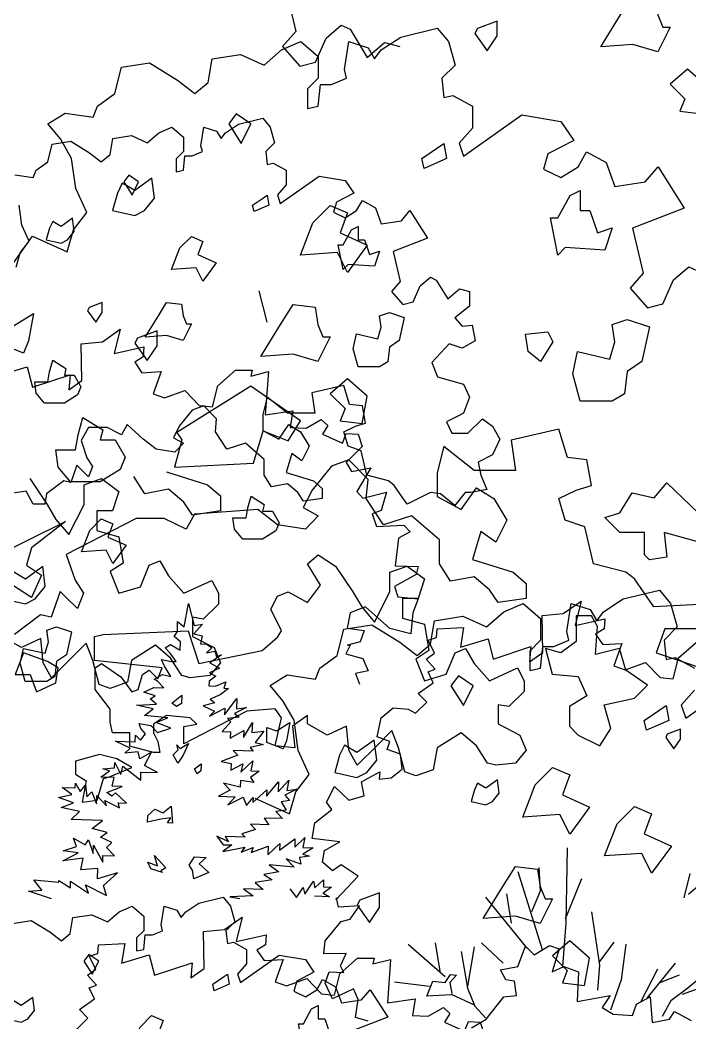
# Model space of a CAD drawing. Header units: inches. Extents: x 11.9 to 85.3, y 21.1 to 37.4.
# Drawn here: x 29.753 to 30.234, y 23.146 to 23.866 of the extents above; entities that cross this region are included whole.
import ezdxf

# ---------------------------------------------------------------- set-up
doc = ezdxf.new("R2010")
doc.units = ezdxf.units.IN
doc.header["$MEASUREMENT"] = 0
doc.layers.add('CAY', color=94, linetype='Continuous')
doc.layers.add('CAY-3', color=61, linetype='Continuous')

# ---------------------------------------------------------------- blocks, each defined once
blk = doc.blocks.new('A$C76451831')
at = {"layer": 'CAY'}
for p, q in [((1479.9, 1929.8), (1538.3, 1944)), ((1538.3, 1944), (1555.9, 1922.7)), ((1448.6, 1909.2), (1479.9, 1929.8)), ((1261.1, 1885), (1288.9, 1909.2)), ((1288.9, 1909.2), (1320.1, 1922.7)), ((1320.1, 1922.7), (1347.8, 1898.6)), ((1389.7, 1877.9), (1396.8, 1922.7)), ((1396.8, 1922.7), (1427.4, 1912.7)), ((1427.4, 1912.7), (1438, 1895)), ((1438, 1895), (1448.6, 1909.2)), ((1555.9, 1922.7), (1566.6, 1885)), ((1171.5, 1857.3), (1178, 1895)), ((1178, 1895), (1223.4, 1902.1)), ((1223.4, 1902.1), (1261.1, 1885)), ((1347.8, 1898.6), (1347.8, 1863.8)), ((1022.3, 1839.6), (1033, 1881.5)), ((1033, 1881.5), (1077.8, 1888.5)), ((1077.8, 1888.5), (1122.6, 1860.8)), ((1393.2, 1863.8), (1389.7, 1877.9)), ((1566.6, 1885), (1545.3, 1863.8)), ((1122.6, 1860.8), (1150.3, 1839.6)), ((1347.8, 1863.8), (1330.7, 1846.6)), ((1369, 1853.7), (1393.2, 1863.8)), ((1545.3, 1863.8), (1548.9, 1833.1)), ((1150.3, 1839.6), (1171.5, 1857.3)), ((1330.7, 1846.6), (1330.7, 1815.4)), ((1347.8, 1818.9), (1351.4, 1853.7)), ((1351.4, 1853.7), (1369, 1853.7)), ((994.6, 1818.9), (1022.3, 1839.6)), ((1548.9, 1833.1), (1563, 1836)), ((1563, 1836), (1594.3, 1818.9)), ((987.6, 1801.8), (994.6, 1818.9)), ((1330.7, 1815.4), (1347.8, 1818.9)), ((915, 1791.2), (942.7, 1808.3)), ((942.7, 1808.3), (987.6, 1801.8)), ((1580.1, 1739.3), (1673.3, 1805.4)), ((935.7, 1767), (915, 1791.2)), ((1594.3, 1784.1), (1573, 1759.9)), ((953.4, 1735.8), (935.7, 1767)), ((4659.2, 1730), (4666, 1767.4)), ((4666, 1767.4), (4675.2, 1732.1)), ((1573, 1759.9), (1580.1, 1739.3)), ((959.8, 1687.4), (953.4, 1735.8)), ((4648.1, 1722.6), (4648.6, 1738.5)), ((4648.6, 1738.5), (4659.2, 1730)), ((4688.4, 1734.4), (4674.7, 1719)), ((4675.2, 1732.1), (4688.4, 1734.4)), ((4642.8, 1714.7), (4648.1, 1722.6)), ((4674.7, 1719), (4687.7, 1715.8)), ((4687.7, 1715.8), (4685, 1702.8)), ((4628.6, 1696.6), (4636.9, 1701.7)), ((4636.9, 1701.7), (4652.5, 1693)), ((4653, 1706.2), (4642.8, 1714.7)), ((4652.5, 1693), (4653, 1706.2)), ((4685, 1702.8), (4695.4, 1702.4)), ((4695.4, 1702.4), (4703.4, 1696.7)), ((977.5, 1649), (959.8, 1687.4)), ((4636.5, 1688.1), (4628.6, 1696.6)), ((4646.4, 1674.6), (4636.5, 1688.1)), ((4703.4, 1696.7), (4694.9, 1688.8)), ((4694.9, 1688.8), (4708.2, 1691.1)), ((4718.8, 1685.3), (4699.8, 1672.8)), ((4708.2, 1691.1), (4710.6, 1682.8)), ((4710.6, 1682.8), (4718.8, 1685.3)), ((4627.6, 1667.1), (4622.5, 1678.2)), ((4622.5, 1678.2), (4638.7, 1674.9)), ((4638.7, 1674.9), (4646.4, 1674.6)), ((4699.8, 1672.8), (4715.4, 1664.1)), ((4611, 1646.4), (4624.4, 1654.1)), ((4624.4, 1654.1), (4637.9, 1650.9)), ((4637.9, 1650.9), (4627.6, 1667.1)), ((4715.4, 1664.1), (4699.3, 1656.9)), ((4699.3, 1656.9), (4709.5, 1651.1)), ((956.3, 1621.3), (977.5, 1649)), ((4616.3, 1643.5), (4611, 1646.4)), ((4626.4, 1632.7), (4616.3, 1643.5)), ((4698.8, 1643.4), (4698.5, 1635.7)), ((4698.5, 1635.7), (4708.9, 1635.3)), ((4709.5, 1651.1), (4698.8, 1643.4)), ((4708.9, 1635.3), (4725.5, 1642.4)), ((4725.5, 1642.4), (4722.4, 1632.1)), ((946.3, 1586.5), (956.3, 1621.3)), ((4594.4, 1625.7), (4610.5, 1633.3)), ((4612.8, 1620.1), (4594.4, 1625.7)), ((4604.5, 1614.9), (4612.8, 1620.1)), ((4610.5, 1633.3), (4626.4, 1632.7)), ((4716.6, 1621.4), (4700.5, 1614.3)), ((4730.1, 1631.8), (4716.6, 1621.4)), ((4722.4, 1632.1), (4730.1, 1631.8)), ((890.9, 1611.3), (946.3, 1586.5)), ((4582.8, 1604.8), (4615, 1606.4)), ((4609.3, 1598.9), (4582.8, 1604.8)), ((4615, 1606.4), (4604.5, 1614.9)), ((4708, 1608.6), (4689.3, 1603.8)), ((4689.3, 1603.8), (4707.5, 1595.4)), ((4700.5, 1614.3), (4708, 1608.6)), ((4723.6, 1589.4), (4743.1, 1615.5)), ((4743.1, 1615.5), (4742.6, 1599.2)), ((4595.8, 1588.5), (4609.3, 1598.9)), ((4632.8, 1584.5), (4595.8, 1588.5)), ((4699.6, 1587.6), (4724, 1599.9)), ((4707.5, 1595.4), (4699.6, 1587.6)), ((4724, 1599.9), (4723.6, 1589.4)), ((4758.5, 1601.4), (4739.6, 1591.6)), ((4739.6, 1591.6), (4747.1, 1585.9)), ((4742.6, 1599.2), (4758.5, 1601.4)), ((4587.2, 1575.6), (4605.7, 1572.3)), ((4589.7, 1567.4), (4587.2, 1575.6)), ((4605.7, 1572.3), (4616.2, 1561)), ((4614, 1577.4), (4632.8, 1584.5)), ((4637.7, 1568.4), (4614, 1577.4)), ((4733.7, 1578.2), (4720, 1562.8)), ((4747.1, 1585.9), (4728.4, 1583.8)), ((4728.4, 1583.8), (4733.7, 1578.2)), ((4754.1, 1553.5), (4768.1, 1577)), ((4768.1, 1577), (4767.5, 1561.2)), ((4580.8, 1546.4), (4581.1, 1557.2)), ((4581.1, 1557.2), (4589, 1548.8)), ((4589, 1548.8), (4597.1, 1559)), ((4597.1, 1559), (4589.7, 1567.4)), ((4616.2, 1561), (4637.7, 1568.4)), ((4720, 1562.8), (4733.1, 1562.4)), ((4732.8, 1552), (4754.5, 1564.3)), ((4733.1, 1562.4), (4732.8, 1552)), ((4754.5, 1564.3), (4754.1, 1553.5)), ((4767.5, 1561.2), (4786.6, 1563.2)), ((4786.6, 1563.2), (4772.4, 1545.1)), ((4572.7, 1536.2), (4549.1, 1547.5)), ((4549.1, 1547.5), (4580.8, 1546.4)), ((4785.9, 1541.9), (4764.4, 1537.2)), ((4772.4, 1545.1), (4785.9, 1541.9)), ((4564.3, 1528.4), (4572.7, 1536.2)), ((4585.6, 1530.3), (4564.3, 1528.4)), ((4588, 1519.4), (4585.6, 1530.3)), ((4606.9, 1529.6), (4588, 1519.4)), ((4595.3, 1508.7), (4606.9, 1529.6)), ((4745, 1524.8), (4718.3, 1514.8)), ((4769.2, 1531.6), (4737.5, 1532.7)), ((4737.5, 1532.7), (4745, 1524.8)), ((4764.4, 1537.2), (4769.2, 1531.6)), ((4547.6, 1504.9), (4547.9, 1513.1)), ((4547.9, 1513.1), (4557.6, 1494.1)), ((4616.2, 1497.1), (4595.3, 1508.7)), ((4718.3, 1514.8), (4734.1, 1511.6)), ((4734.1, 1511.6), (4733.7, 1501.1)), ((4733.7, 1501.1), (4752.6, 1510.9)), ((4749.5, 1497.9), (4768.7, 1515.8)), ((4752.6, 1510.9), (4749.5, 1497.9)), ((4768.7, 1515.8), (4765.4, 1500)), ((4525.8, 1489.8), (4539.3, 1499.8)), ((4528.9, 1502.9), (4547.6, 1504.9)), ((4539.3, 1499.8), (4528.9, 1502.9)), ((4557.6, 1494.1), (4560.8, 1507.2)), ((4560.8, 1507.2), (4589.5, 1484.9)), ((4589.5, 1484.9), (4589.9, 1498)), ((4589.9, 1498), (4616.2, 1497.1)), ((4779, 1499.6), (4765, 1489.2)), ((4765.4, 1500), (4779, 1499.6)), ((4484.8, 1472.7), (4485.1, 1480.4)), ((4485.1, 1480.4), (4492.8, 1466.9)), ((4492.8, 1466.9), (4501.3, 1477.1)), ((4501.3, 1477.1), (4503.4, 1458.4)), ((4547, 1489.1), (4525.8, 1489.8)), ((4543.8, 1475.6), (4547, 1489.1)), ((4559.7, 1475), (4543.8, 1475.6)), ((4722.1, 1480.2), (4732.6, 1469)), ((4748.6, 1473.9), (4722.1, 1480.2)), ((4749, 1484.7), (4748.6, 1473.9)), ((4770.2, 1481.3), (4749, 1484.7)), ((4765, 1489.2), (4770.2, 1481.3)), ((4790.7, 1459.3), (4810.1, 1482.6)), ((4809.5, 1466.3), (4826.5, 1484.8)), ((4810.1, 1482.6), (4809.5, 1466.3)), ((4826.5, 1484.8), (4823.2, 1468.6)), ((4458, 1457.3), (4479.5, 1462)), ((4463.6, 1473.4), (4484.8, 1472.7)), ((4479.5, 1462), (4463.6, 1473.4)), ((4503.4, 1458.4), (4511.4, 1466.3)), ((4511.4, 1466.3), (4518.8, 1447.4)), ((4518.8, 1447.4), (4519.3, 1460.6)), ((4519.3, 1460.6), (4534.6, 1444.2)), ((4535.3, 1465.5), (4559.7, 1475)), ((4543.3, 1459.7), (4535.3, 1465.5)), ((4548.9, 1465), (4543.3, 1459.7)), ((4566.9, 1448.5), (4548.9, 1465)), ((4732.6, 1469), (4713.7, 1459.2)), ((4713.7, 1459.2), (4740.4, 1458.3)), ((4769, 1449.1), (4791.1, 1469.7)), ((4791.1, 1469.7), (4790.7, 1459.3)), ((4839.1, 1470.7), (4820.2, 1461)), ((4820.2, 1461), (4827.6, 1452.5)), ((4823.2, 1468.6), (4839.1, 1470.7)), ((4481.7, 1448.7), (4458, 1457.3)), ((4462.4, 1441.3), (4481.7, 1448.7)), ((4534.6, 1444.2), (4532.2, 1452.4)), ((4532.2, 1452.4), (4555.8, 1440.7)), ((4555.8, 1440.7), (4553.3, 1449)), ((4553.3, 1449), (4566.9, 1448.5)), ((4740.4, 1458.3), (4729, 1445.5)), ((4729, 1445.5), (4753.5, 1457.8)), ((4753.5, 1457.8), (4758.5, 1444.5)), ((4758.5, 1444.5), (4769.3, 1457.3)), ((4769.3, 1457.3), (4769, 1449.1)), ((4827.6, 1452.5), (4814.4, 1450.3)), ((4814.4, 1450.3), (4822.1, 1436.9)), ((4491.7, 1434.8), (4462.4, 1441.3)), ((4478.1, 1422.1), (4491.7, 1434.8)), ((4822.1, 1436.9), (4805.7, 1434.7)), ((4805.7, 1434.7), (4816.2, 1423.5)), ((4528.3, 1420.4), (4478.1, 1422.1)), ((4512, 1407.8), (4528.3, 1420.4)), ((4794.5, 1413.8), (4765.1, 1414.8)), ((4765.1, 1414.8), (4773, 1406.4)), ((4786.8, 1424.5), (4794.5, 1413.8)), ((4816.2, 1423.5), (4786.8, 1424.5)), ((4535.8, 1401.5), (4512, 1407.8)), ((4525.1, 1393.7), (4535.8, 1401.5)), ((4711.4, 1395.4), (4721.4, 1381.9)), ((4729.7, 1386.6), (4711.4, 1395.4)), ((4773, 1406.4), (4751.5, 1399.4)), ((4751.5, 1399.4), (4756.7, 1393.8)), ((4465.5, 1371.8), (4487, 1379.2)), ((4487, 1379.2), (4482, 1392.5)), ((4482, 1392.5), (4500.7, 1381.4)), ((4500.7, 1381.4), (4505.9, 1389.4)), ((4505.9, 1389.4), (4513.4, 1367.9)), ((4513.4, 1367.9), (4513.8, 1381)), ((4513.8, 1381), (4528.7, 1353.7)), ((4543.4, 1385.4), (4525.1, 1393.7)), ((4535, 1377.5), (4543.4, 1385.4)), ((4735, 1381.4), (4721, 1371)), ((4721.4, 1381.9), (4735, 1381.4)), ((4724.6, 1394.9), (4729.7, 1386.6)), ((4756.7, 1393.8), (4724.6, 1394.9)), ((4766.3, 1369.4), (4793.3, 1379.4)), ((4792.9, 1365.8), (4812.1, 1383.7)), ((4793.3, 1379.4), (4792.9, 1365.8)), ((4811.7, 1373.3), (4836.3, 1391)), ((4812.1, 1383.7), (4811.7, 1373.3)), ((4835.9, 1377.9), (4852.3, 1393.2)), ((4836.3, 1391), (4835.9, 1377.9)), ((4852.3, 1393.2), (4849, 1377.4)), ((4464.9, 1355.9), (4489.4, 1368.7)), ((4489.4, 1368.7), (4465.5, 1371.8)), ((4528.7, 1353.7), (4529.1, 1364.6)), ((4529.1, 1364.6), (4547.7, 1363.9)), ((4547.7, 1363.9), (4535, 1377.5)), ((4721, 1371), (4756.1, 1378)), ((4756.1, 1378), (4750.4, 1370)), ((4750.4, 1370), (4769.3, 1377.5)), ((4769.3, 1377.5), (4766.3, 1369.4)), ((4859.4, 1363.5), (4843.5, 1361.3)), ((4865.3, 1376.9), (4848.6, 1366.6)), ((4848.6, 1366.6), (4859.4, 1363.5)), ((4849, 1377.4), (4865.3, 1376.9)), ((3035.1, 1358.6), (3052.2, 1286.6)), ((4497.2, 1360.3), (4464.9, 1355.9)), ((4493.9, 1341.8), (4497.2, 1360.3)), ((4834.8, 1345.7), (4795, 1349.9)), ((4795, 1349.9), (4810.5, 1338.4)), ((4822.1, 1359.3), (4834.8, 1345.7)), ((4845.4, 1350.8), (4822.1, 1359.3)), ((4843.5, 1361.3), (4845.4, 1350.8)), ((4520.7, 1343.6), (4493.9, 1341.8)), ((4520.1, 1327.3), (4520.7, 1343.6)), ((4552.2, 1337), (4520.1, 1327.3)), ((4530.1, 1316.5), (4552.2, 1337)), ((4810.5, 1338.4), (4786.3, 1334.3)), ((4786.3, 1334.3), (4799.6, 1325.7)), ((4431.5, 1309.1), (4418.5, 1325.8)), ((4418.5, 1325.8), (4458.3, 1321.7)), ((4458.3, 1321.7), (4458.4, 1324.4)), ((4458.4, 1324.4), (4477, 1312.9)), ((4477, 1312.9), (4477.4, 1323.8)), ((4477.4, 1323.8), (4505.7, 1304.2)), ((4501.2, 1317.5), (4535, 1300.5)), ((4505.7, 1304.2), (4501.2, 1317.5)), ((4535, 1300.5), (4530.1, 1316.5)), ((4799.6, 1325.7), (4772.7, 1321.2)), ((4772.7, 1321.2), (4785.5, 1310.3)), ((4851.8, 1302.5), (4865.7, 1323.4)), ((4865.7, 1323.4), (4868.1, 1312.9)), ((4868.1, 1312.9), (4882.1, 1325.5)), ((4882.1, 1325.5), (4881.7, 1314.6)), ((4410.2, 1307.5), (4431.5, 1309.1)), ((4446.9, 1295.4), (4410.2, 1307.5)), ((4769.3, 1300), (4732.1, 1298.6)), ((4753.8, 1311.4), (4769.3, 1300)), ((4785.5, 1310.3), (4753.8, 1311.4)), ((4828.1, 1311.5), (4838.5, 1297.6)), ((4838.5, 1297.6), (4849.5, 1313.5)), ((4849.5, 1313.5), (4851.8, 1302.5)), ((4891.6, 1298.4), (4867.6, 1299.3)), ((4894.8, 1314.2), (4881.4, 1304.2)), ((4881.4, 1304.2), (4891.6, 1298.4)), ((4881.7, 1314.6), (4894.8, 1314.2)), ((3052.2, 1286.6), (3031, 1262.4)), ((4554.9, 1274.6), (4575.8, 1283.7)), ((4575.8, 1283.7), (4594.3, 1267.5)), ((4622.2, 1253.8), (4626.9, 1283.7)), ((4626.9, 1283.7), (4647.3, 1277)), ((4661.5, 1274.6), (4682.3, 1288.4)), ((4682.3, 1288.4), (4721.2, 1297.8)), ((4721.2, 1297.8), (4733, 1283.7)), ((4732.1, 1298.6), (4747.8, 1295.7)), ((4733, 1283.7), (4740.1, 1258.5)), ((4481, 1265.2), (4511.3, 1269.9)), ((4511.3, 1269.9), (4536.5, 1258.5)), ((4536.5, 1258.5), (4554.9, 1274.6)), ((4594.3, 1267.5), (4594.3, 1244.3)), ((4647.3, 1277), (4654.4, 1265.2)), ((4654.4, 1265.2), (4661.5, 1274.6)), ((4384.3, 1256.1), (4414.2, 1260.8)), ((4414.2, 1260.8), (4444.1, 1242.4)), ((4476.7, 1240), (4481, 1265.2)), ((4624.5, 1244.3), (4622.2, 1253.8)), ((4740.1, 1258.5), (4725.9, 1244.3)), ((4444.1, 1242.4), (4462.6, 1228.2)), ((4462.6, 1228.2), (4476.7, 1240)), ((4594.3, 1244.3), (4582.9, 1232.9)), ((4594.3, 1214.4), (4596.6, 1237.6)), ((4596.6, 1237.6), (4608.4, 1237.6)), ((4608.4, 1237.6), (4624.5, 1244.3)), ((4725.9, 1244.3), (4728.3, 1223.9)), ((4582.9, 1232.9), (4582.9, 1212.1)), ((4728.3, 1223.9), (4737.7, 1225.8)), ((4737.7, 1225.8), (4758.6, 1214.4)), ((5192.6, 1187), (5205.3, 1219.7)), ((5205.3, 1219.7), (5219, 1206)), ((5219, 1206), (5243.2, 1220.8)), ((5243.2, 1220.8), (5259.1, 1215.5)), ((4582.9, 1212.1), (4594.3, 1214.4)), ((4749.1, 1161.4), (4811.2, 1205.4)), ((4758.6, 1214.4), (4758.6, 1191.2)), ((4811.2, 1205.4), (4852.9, 1198.3)), ((5259.1, 1215.5), (5247.5, 1178.6)), ((4758.6, 1191.2), (4744.4, 1175.1)), ((4852.9, 1198.3), (4866.7, 1177.9)), ((5165.2, 1181.8), (5192.6, 1187)), ((5247.5, 1178.6), (5266.4, 1187)), ((5266.4, 1187), (5289.7, 1178.6)), ((4744.4, 1175.1), (4749.1, 1161.4)), ((4866.7, 1177.9), (4839.1, 1163.7)), ((5173.6, 1165.9), (5165.2, 1181.8)), ((5289.7, 1178.6), (5287.5, 1131.1)), ((4839.1, 1163.7), (4834.4, 1147.6)), ((4871.4, 1149.9), (4880.4, 1166.1)), ((4880.4, 1166.1), (4901.2, 1154.7)), ((4901.2, 1154.7), (4910.7, 1129.1)), ((5187.3, 1163.8), (5173.6, 1165.9)), ((5190.5, 1140.6), (5187.3, 1163.8)), ((4834.4, 1147.6), (4852.9, 1138.5)), ((4852.9, 1138.5), (4871.4, 1149.9)), ((4942.9, 1133.8), (4956.7, 1149.9)), ((4956.7, 1149.9), (4984.6, 1105.9)), ((5142, 1102.7), (5170.5, 1138.5)), ((5170.5, 1138.5), (5190.5, 1140.6)), ((5287.5, 1131.1), (5340.3, 1140.6)), ((5340.3, 1140.6), (5327.6, 1121.6)), ((5382.5, 1126.9), (5404.6, 1138.5)), ((5404.6, 1138.5), (5407.8, 1097.4)), ((4910.7, 1129.1), (4942.9, 1133.8)), ((5376.1, 1109), (5382.5, 1126.9)), ((5327.6, 1121.6), (5345.5, 1111.1)), ((5345.5, 1111.1), (5376.1, 1109)), ((5435.2, 1102.7), (5443.6, 1115.3)), ((5443.6, 1115.3), (5470, 1100.6)), ((4984.6, 1105.9), (4929.6, 1084.7)), ((5118.8, 1089), (5142, 1102.7)), ((5407.8, 1097.4), (5435.2, 1102.7))]:
    blk.add_line(p, q, dxfattribs=at)
for points in [[(4363.7, 2132.3), (4408, 2146), (4416.4, 2113.3), (4476.5, 2133.3), (4474.4, 2109.1), (4495.5, 2123.9), (4494.4, 2182.9), (4528.2, 2186.1), (4556.7, 2206.1), (4547.2, 2167.1), (4594.6, 2177.6), (4593.6, 2161.8), (4579.9, 2153.4), (4591.5, 2136.5), (4622.1, 2138.6), (4609.4, 2102.8), (4627.3, 2096.4), (4660, 2108), (4683.2, 2083.8), (4704.3, 2081.7), (4712.8, 2115.4), (4741.2, 2140.7), (4767.6, 2140.7), (4765.5, 2131.2), (4794, 2138.6), (4788.7, 2069), (4833, 2075.3), (4828.8, 2049), (4854.1, 2047.9), (4878.3, 2061.6), (4888.9, 2052.1), (4880.5, 2038.4), (4912.1, 2023.7), (4918.4, 2039.5), (4937.4, 2038.4), (4943.7, 2018.4), (4918.4, 1993.1), (4926.9, 1978.3), (4957.4, 1984.6), (4935.3, 1946.7), (4944.8, 1936.1), (4982.8, 1945.6), (4974.3, 1916.1), (4959.6, 1910.8), (4966.9, 1890.8), (5010.2, 1892.9), (5020.7, 1882.3), (5001.7, 1871.8), (4996.5, 1827.5), (5033.4, 1826.4), (5030.2, 1813.8), (4995.4, 1794.8), (5000.7, 1777.9), (5033.4, 1774.7), (5024.9, 1752.6), (5021.8, 1718.9), (4988, 1727.3), (4949, 1762.1), (4924.8, 1752.6), (4919.5, 1728.3), (4946.9, 1724.1), (4940.6, 1706.2), (4920.5, 1700.9), (4924.8, 1700.9), (4917.4, 1687.2), (4944.8, 1679.8), (4953.2, 1659.8), (4933.2, 1655.6), (4939.5, 1638.7)], [(4953.2, 1099.5), (4933.2, 1105.8), (4937.4, 1134.3), (4930, 1151.2), (4896.3, 1135.4), (4884.7, 1160.7), (4891, 1178.6), (4914.2, 1177.5), (4908.9, 1188.1), (4918.4, 1208.1), (4882.5, 1207.1), (4884.7, 1228.2), (4910, 1258.8), (4924.7, 1263), (4939.5, 1284.1), (4905.7, 1282), (4902.6, 1296.7), (4901.5, 1293.6), (4937.4, 1331.5), (4910, 1349.5), (4896.3, 1340), (4880.4, 1353.7), (4883.6, 1372.7), (4907.9, 1386.4), (4863.6, 1391.6), (4867.8, 1417), (4895.2, 1438.1), (4886.8, 1449.7), (4899.4, 1475), (4922.6, 1452.8), (4946.9, 1460.2), (4942.7, 1482.3), (4972.2, 1498.2), (4971.1, 1486.6), (4990.1, 1488.7), (5008, 1502.4), (5004.9, 1526.6), (4983.8, 1534), (4988, 1546.7), (4968, 1554.1), (4974.3, 1584.7), (4993.3, 1600.5), (5017.5, 1598.4), (5029.1, 1592), (5047.1, 1610), (5033.4, 1623.7), (5057.6, 1640.6), (5049.2, 1658.5), (5060.8, 1662.7), (5046, 1678.5), (5059.7, 1688), (5049.2, 1709.1), (5062.9, 1713.3), (5063.9, 1727), (5106.1, 1729.1), (5100.9, 1697.5), (5145.2, 1711.2), (5153.6, 1678.5), (5213.7, 1698.6), (5211.6, 1674.3), (5232.7, 1689.1), (5231.6, 1748.1), (5265.4, 1751.3), (5293.9, 1771.3), (5284.4, 1732.3), (5331.8, 1742.9), (5330.8, 1727), (5317.1, 1718.6), (5328.7, 1701.7), (5359.3, 1703.8), (5346.6, 1668), (5364.5, 1661.6), (5397.2, 1673.2), (5420.4, 1649), (5441.5, 1646.9), (5450, 1680.6), (5478.4, 1705.9)], [(4680, 1494.9), (4675.3, 1503.2), (4686, 1511), (4685.6, 1500.1), (4680, 1494.9)], [(605.9, 1241.8), (623.8, 1259.7), (610.1, 1273.4), (634.4, 1290.3), (625.9, 1308.2), (637.6, 1312.5), (622.8, 1328.3), (636.5, 1337.8), (625.9, 1358.9), (639.7, 1363.1), (640.7, 1376.8), (682.9, 1378.9), (677.6, 1347.3), (721.9, 1361), (730.4, 1328.3), (790.5, 1348.3), (788.4, 1324.1), (809.5, 1338.8), (808.4, 1397.9), (842.2, 1401.1), (870.6, 1421.1), (861.1, 1382.1), (908.6, 1392.6), (907.6, 1376.8), (893.8, 1368.4), (905.4, 1351.5), (936, 1353.6), (923.4, 1317.7), (941.3, 1311.4), (974, 1323), (997.2, 1298.7), (1018.3, 1296.6), (1026.7, 1330.4), (1055.2, 1355.7), (1081.6, 1355.7), (1079.5, 1346.2), (1107.9, 1353.6), (1102.7, 1284), (1147, 1290.3), (1142.7, 1263.9), (1168.1, 1262.9), (1192.3, 1276.6), (1202.9, 1267.1), (1194.4, 1253.4), (1226.1, 1238.6), (1232.4, 1254.5), (1251.4, 1253.4), (1257.7, 1233.4)], [(5271.7, 1376.9), (5269.6, 1256.6), (5264.3, 1187)], [(5192.6, 1338.9), (5231.6, 1214.5)], [(5226.4, 1345.2), (5228.5, 1307.3), (5214.8, 1274.6)], [(5467.9, 1335.7), (5458.4, 1296.7)], [(5294.9, 1327.3), (5268.6, 1263)], [(5496.4, 1328.4), (5465.8, 1302)], [(5174.7, 1303.1), (5182.1, 1256.6)], [(5140.9, 1297.8), (5207.4, 1216.6)], [(5310.7, 1274.6), (5323.4, 1189.1), (5320.2, 1149.1)], [(5017.5, 1222.9), (5076.6, 1171.2)], [(5060.8, 1225), (5068.2, 1179.7)], [(5123, 1218.7), (5112.5, 1155.4)], [(5134.6, 1225), (5169.4, 1192.3)], [(5346.6, 1226.1), (5322.3, 1193.4)], [(5365.6, 1222.9), (5358.2, 1165.9), (5341.3, 1117.4)], [(5101.9, 1211.3), (5112.5, 1152.2), (5124.1, 1123.8), (5140.9, 1104.8)], [(5444.7, 1192.3), (5399.3, 1136.4)], [(5086.1, 1141.7), (5047.1, 1139.6), (5056.6, 1163.8), (5076.6, 1161.7), (5085, 1174.4), (5094.5, 1173.3), (5084, 1161.7), (5087.2, 1143.8)], [(5416.2, 1182.8), (5388.8, 1130.1)], [(5451, 1173.3), (5418.3, 1160.7)], [(5497.4, 1179.7), (5464.7, 1152.2), (5437.3, 1132.2), (5423.6, 1106.9)], [(4995.4, 1162.8), (5051.3, 1155.4)], [(5456.3, 1142.7), (5511.1, 1162.8)], [(5086.1, 1142.7), (5123, 1125.9)]]:
    blk.add_lwpolyline(points, dxfattribs=at)
for points in [[(4784.5, 1915.2), (4800.4, 1915.2), (4810.9, 1896.7), (4805.6, 1883.5), (4784.5, 1870.3), (4752.8, 1870.3), (4739.6, 1886.1), (4737, 1904.6), (4758.1, 1904.6), (4760.8, 1920.5), (4766, 1939), (4787.2, 1925.7)], [(4507.9, 1884.3), (4526.4, 1902.8), (4544.9, 1894.9), (4536.9, 1873.7), (4566, 1860.5), (4544.9, 1831.5), (4534.3, 1852.6), (4494.7, 1850)], [(1240.2, 1791.1), (1216.4, 1806.9), (1204.5, 1791.1), (1224.3, 1759.4)], [(1537.1, 1751.5), (1548.9, 1759.4), (1552.9, 1735.6), (1517.3, 1719.8), (1513.3, 1735.6)], [(4396.9, 1672), (4402.2, 1695.8), (4436.5, 1687.9), (4441.8, 1706.3), (4439.1, 1724.8), (4455, 1730.1), (4478.7, 1722.2), (4470.8, 1685.2), (4455, 1674.7), (4452.3, 1650.9), (4439.1, 1643), (4404.8, 1643)], [(1085.8, 1672.3), (1081.8, 1704), (1054.1, 1684.2), (1034.3, 1696), (1026.4, 1680.2), (1018.5, 1652.5), (1054.1, 1644.6), (1069.9, 1652.5)], [(1339.1, 1632.7), (1366.8, 1660.4), (1394.5, 1648.5), (1382.7, 1616.8), (1426.2, 1597), (1394.5, 1553.5), (1378.7, 1585.2), (1319.3, 1581.2)], [(4639.1, 1608.3), (4655.4, 1620.8), (4655, 1607.7), (4646.6, 1602.6)], [(4791, 1545.5), (4791, 1569.3), (4806.8, 1564), (4827.9, 1577.2), (4822.7, 1548.1), (4817.4, 1534.9)], [(5431.9, 1558.7), (5429.3, 1553.4), (5442.5, 1535), (5453, 1550.8), (5453, 1566.7)], [(4641.2, 1525.7), (4649.6, 1533.5), (4647.2, 1541.3), (4652.4, 1535.7), (4665.8, 1543.4), (4657.5, 1525.1), (4648.9, 1512.3)], [(1287.7, 1470.3), (1307.5, 1502), (1343.1, 1498), (1347, 1470.3), (1355, 1450.5), (1366.8, 1450.5), (1347, 1410.9), (1307.5, 1422.8), (1256, 1418.8)], [(5162.8, 1464.3), (5160.2, 1485.4), (5141.7, 1472.2), (5128.5, 1480.1), (5123.3, 1469.6), (5118, 1451.1), (5141.7, 1445.8), (5152.3, 1451.1)], [(1058.5, 1448.2), (1054.5, 1440.3), (1074.3, 1412.6), (1090.2, 1436.3), (1090.2, 1460.1)], [(4640.1, 1416.5), (4632.4, 1416.7), (4637.7, 1424.7), (4621.8, 1422.5), (4600.3, 1417.9), (4600.7, 1428.7), (4611.9, 1438.8), (4624.8, 1432.9), (4638.3, 1443.3)], [(5351.5, 1415.3), (5379.2, 1443), (5406.9, 1431.1), (5395, 1399.4), (5438.6, 1379.6), (5406.9, 1336.1), (5391, 1367.8), (5331.7, 1363.8)], [(1418.3, 1311.9), (1426.2, 1355.4), (1394.5, 1383.2), (1366.8, 1359.4), (1390.6, 1335.6), (1382.7, 1315.8)], [(4624.2, 1337.2), (4605.8, 1343.3), (4600.8, 1353.9), (4616.4, 1347.9), (4611.6, 1364.4), (4629.9, 1344.7), (4621.6, 1340)], [(4672.4, 1341), (4667.2, 1348.9), (4675.4, 1362.2), (4694.4, 1361.5), (4683.1, 1351), (4698.5, 1337.4), (4674.2, 1327.3)], [(3571.8, 1313.3), (3591.6, 1345), (3627.2, 1341), (3631.2, 1313.3), (3639.1, 1293.5), (3651, 1293.5), (3631.2, 1253.9), (3591.6, 1265.8), (3540.1, 1261.8)], [(3342.6, 1291.2), (3338.7, 1283.3), (3358.5, 1255.6), (3374.3, 1279.3), (3374.3, 1303.1)], [(3702.4, 1154.9), (3710.3, 1198.4), (3678.7, 1226.2), (3651, 1202.4), (3674.7, 1178.6), (3666.8, 1158.8)], [(4522.5, 1195.9), (4506.6, 1206.4), (4498.7, 1195.9), (4511.9, 1174.8)], [(4720.4, 1169.5), (4728.3, 1174.8), (4731, 1158.9), (4707.2, 1148.4), (4704.6, 1158.9)], [(4419.5, 1116.7), (4416.9, 1137.8), (4398.4, 1124.6), (4385.2, 1132.5), (4380, 1122), (4374.7, 1103.5), (4398.4, 1098.2), (4409, 1103.5)], [(4862.9, 1119.3), (4873.5, 1124.6), (4873.5, 1103.5), (4884.1, 1103.5), (4892, 1079.7), (4907.8, 1085), (4899.9, 1061.2), (4857.7, 1063.9), (4849.7, 1055.9), (4841.8, 1095.6), (4849.7, 1095.6)], [(4588.5, 1090.3), (4606.9, 1108.8), (4625.4, 1100.8), (4617.5, 1079.7), (4646.5, 1066.5), (4625.4, 1037.5), (4614.9, 1058.6), (4575.3, 1055.9)], [(2577.1, 788.1), (2577.1, 823.8), (2600.8, 815.8), (2632.5, 835.6), (2624.6, 792.1), (2616.7, 772.3)]]:
    blk.add_lwpolyline(points, close=True, dxfattribs=at)
at = {"layer": 'CAY-3'}
for p, q in [((3100.6, 1276), (3124.7, 1296.6)), ((3124.7, 1296.6), (3138.9, 1290.1)), ((3138.9, 1290.1), (3166.6, 1244.7)), ((3220.2, 1277.6), (3278.5, 1291.8)), ((3278.5, 1291.8), (3296.2, 1270.6)), ((3029.1, 1257), (3060.4, 1270.6)), ((3060.4, 1270.6), (3088.1, 1246.4)), ((3083.5, 1237.6), (3100.6, 1276)), ((3130, 1225.7), (3137, 1270.6)), ((3137, 1270.6), (3167.7, 1260.5)), ((3166.6, 1244.7), (3194.3, 1268.9)), ((3188.9, 1257), (3220.2, 1277.6)), ((3194.3, 1268.9), (3218.5, 1262.4)), ((3296.2, 1270.6), (3306.9, 1232.8)), ((3001.4, 1232.8), (3029.1, 1257)), ((3031, 1262.4), (3058.7, 1231.2)), ((3167.7, 1260.5), (3178.3, 1242.8)), ((3178.3, 1242.8), (3188.9, 1257)), ((2773.2, 1229.3), (2818.1, 1236.4)), ((2818.1, 1236.4), (2862.9, 1208.6)), ((2911.8, 1205.1), (2918.3, 1242.8)), ((2918.3, 1242.8), (2963.7, 1249.9)), ((2963.7, 1249.9), (3001.4, 1232.8)), ((3058.7, 1231.2), (3083.5, 1237.6)), ((3088.1, 1246.4), (3088.1, 1211.6)), ((2762.6, 1187.4), (2773.2, 1229.3)), ((3133.5, 1211.6), (3130, 1225.7)), ((3306.9, 1232.8), (3285.6, 1211.6)), ((2862.9, 1208.6), (2890.6, 1187.4)), ((2890.6, 1187.4), (2911.8, 1205.1)), ((3088.1, 1211.6), (3071, 1194.5)), ((3109.3, 1201.6), (3133.5, 1211.6)), ((3285.6, 1211.6), (3289.2, 1180.9)), ((2734.9, 1166.8), (2762.6, 1187.4)), ((3071, 1194.5), (3071, 1163.2)), ((3088.1, 1166.8), (3091.6, 1201.6)), ((3091.6, 1201.6), (3109.3, 1201.6)), ((3289.2, 1180.9), (3303.3, 1183.9)), ((3303.3, 1183.9), (3334.6, 1166.8)), ((2655.3, 1139), (2683, 1156.1)), ((2683, 1156.1), (2727.8, 1149.6)), ((2727.8, 1149.6), (2734.9, 1166.8)), ((3071, 1163.2), (3088.1, 1166.8)), ((3334.6, 1166.8), (3334.6, 1131.9)), ((2676, 1114.8), (2655.3, 1139)), ((3320.4, 1087.1), (3413.6, 1153.2)), ((3413.6, 1153.2), (3476.1, 1142.6)), ((3476.1, 1142.6), (3496.7, 1111.9)), ((3334.6, 1131.9), (3313.3, 1107.8)), ((2693.6, 1083.6), (2676, 1114.8)), ((3313.3, 1107.8), (3320.4, 1087.1)), ((3496.7, 1111.9), (3455.4, 1090.7)), ((3455.4, 1090.7), (3448.4, 1066.5)), ((3503.8, 1070), (3517.3, 1094.2)), ((3517.3, 1094.2), (3548.6, 1077.1)), ((2700.1, 1035.2), (2693.6, 1083.6)), ((3548.6, 1077.1), (3562.7, 1038.8)), ((3448.4, 1066.5), (3476.1, 1052.9)), ((3476.1, 1052.9), (3503.8, 1070)), ((3611.1, 1045.8), (3631.7, 1070)), ((3631.7, 1070), (3673.6, 1003.9)), ((3562.7, 1038.8), (3611.1, 1045.8)), ((2717.8, 996.9), (2700.1, 1035.2)), ((2696.6, 969.1), (2717.8, 996.9)), ((3673.6, 1003.9), (3591, 972.1)), ((2686.6, 934.3), (2696.6, 969.1)), ((3591, 972.1), (3608.1, 900.1)), ((2561.2, 861.8), (2631.1, 959.1)), ((2631.1, 959.1), (2686.6, 934.3)), ((6577.4, 899), (6564.2, 949.2)), ((3608.1, 900.1), (3586.9, 875.9)), ((3656.5, 889.5), (3680.7, 910.2)), ((3680.7, 910.2), (3694.8, 903.7)), ((3639.4, 851.2), (3656.5, 889.5)), ((3586.9, 875.9), (3614.6, 844.7)), ((3614.6, 844.7), (3639.4, 851.2)), ((6416.3, 659.8), (6481.8, 639.1)), ((3473.1, 650.6), (3396.5, 632.9)), ((3486.7, 605.2), (3473.1, 650.6)), ((6197.6, 649.2), (6225.3, 607.9)), ((6284.2, 639.1), (6312, 649.2)), ((6312, 649.2), (6339.7, 628.5)), ((6381.5, 625), (6363.8, 652.7)), ((3396.5, 632.9), (3403.5, 584.6)), ((6284.2, 607.9), (6284.2, 639.1)), ((6339.7, 628.5), (6329.6, 597.3)), ((6419.3, 632.1), (6381.5, 625)), ((6444, 611.4), (6419.3, 632.1)), ((6481.8, 639.1), (6502.4, 621.4)), ((3289.2, 622.9), (3278.5, 581)), ((3337.5, 584.6), (3289.2, 622.9)), ((6457.6, 590.8), (6444, 611.4)), ((6502.4, 621.4), (6502.4, 597.3)), ((3137, 601.7), (3109.3, 591.6)), ((3167.7, 570.4), (3137, 601.7)), ((3517.9, 601.7), (3486.7, 605.2)), ((3525, 560.4), (3517.9, 601.7)), ((6225.3, 607.9), (6239.4, 583.7)), ((6260.1, 559.5), (6284.2, 607.9)), ((6304.9, 597.3), (6304.9, 566)), ((6329.6, 597.3), (6304.9, 597.3)), ((6502.4, 597.3), (6457.6, 590.8)), ((3109.3, 591.6), (3078.1, 553.3)), ((3278.5, 581), (3278.5, 542.7)), ((3403.5, 584.6), (3337.5, 584.6)), ((6239.4, 583.7), (6260.1, 559.5)), ((3164.8, 539.7), (3167.7, 570.4)), ((6304.9, 566), (6339.7, 556)), ((3078.1, 553.3), (3063.9, 525.6)), ((3316.9, 522), (3341, 556.8)), ((3341, 556.8), (3368.8, 539.7)), ((3473.1, 539.7), (3500.8, 553.3)), ((3500.8, 553.3), (3525, 560.4)), ((6339.7, 556), (6346.7, 514.1)), ((3192.5, 497.8), (3164.8, 539.7)), ((3278.5, 542.7), (3316.9, 522)), ((3368.8, 539.7), (3390, 504.9)), ((3483.1, 504.9), (3473.1, 539.7)), ((2890.2, 514.9), (2876.6, 490.8)), ((2991.4, 522), (2890.2, 514.9)), ((3022.7, 497.8), (2991.4, 522)), ((3063.9, 525.6), (3088.1, 512)), ((6346.7, 514.1), (6326.1, 500.5)), ((6388.6, 510.6), (6405.7, 517.6)), ((6405.7, 517.6), (6419.3, 493.4)), ((2797, 507.9), (2685, 450.4)), ((2841.8, 507.9), (2797, 507.9)), ((2876.6, 490.8), (2841.8, 507.9)), ((3067.5, 490.8), (3022.7, 497.8)), ((3088.1, 512), (3067.5, 490.8)), ((3237.3, 512), (3192.5, 497.8)), ((3282.1, 473.7), (3237.3, 512)), ((3390, 504.9), (3372.3, 470.1)), ((3514.4, 494.3), (3483.1, 504.9)), ((6326.1, 500.5), (6339.7, 465.7)), ((6374.5, 476.3), (6388.6, 510.6)), ((3348.1, 487.2), (3334.6, 442.4)), ((3372.3, 470.1), (3348.1, 487.2)), ((3528.5, 435.3), (3514.4, 494.3)), ((6419.3, 493.4), (6444, 465.7)), ((6444, 465.7), (6488.8, 486.4)), ((6488.8, 486.4), (6499.5, 465.7)), ((3282.1, 435.3), (3282.1, 473.7)), ((6339.7, 465.7), (6374.5, 476.3)), ((6499.5, 465.7), (6499.5, 448.6)), ((2685, 450.4), (2699.2, 409.1)), ((3071, 435.3), (3088.1, 449.5)), ((3088.1, 449.5), (3115.8, 431.8)), ((3091.6, 401.1), (3071, 435.3)), ((3299.8, 407.6), (3282.1, 435.3)), ((3334.6, 442.4), (3400, 421.8)), ((3580.4, 421.8), (3528.5, 435.3)), ((6499.5, 448.6), (6474.7, 424.4)), ((3115.8, 431.8), (3143.5, 390.5)), ((3202.5, 421.8), (3230.2, 431.8)), ((3202.5, 390.5), (3202.5, 421.8)), ((3230.2, 431.8), (3257.9, 411.1)), ((3400, 421.8), (3420.6, 404.1)), ((3594, 411.1), (3580.4, 421.8)), ((6457.6, 427.4), (6457.6, 396.7)), ((6474.7, 424.4), (6457.6, 427.4)), ((2699.2, 409.1), (2712.7, 388.5)), ((3071, 373.4), (3091.6, 401.1)), ((3257.9, 411.1), (3247.9, 379.9)), ((3337.5, 414.7), (3299.8, 407.6)), ((3362.3, 394), (3337.5, 414.7)), ((3420.6, 404.1), (3420.6, 379.9)), ((3625.2, 366.3), (3594, 411.1)), ((2675.1, 391.3), (2660.8, 350.1)), ((2685, 381.4), (2675.1, 391.3)), ((2712.7, 388.5), (2702.7, 363.7)), ((3022.7, 383.4), (3039.8, 390.5)), ((3039.8, 390.5), (3071, 373.4)), ((3143.5, 390.5), (3157.7, 366.3)), ((3178.3, 342.1), (3202.5, 390.5)), ((3375.8, 373.4), (3362.3, 394)), ((6184, 379), (6152.8, 396.7)), ((6215.3, 393.2), (6184, 379)), ((6218.8, 354.8), (6215.3, 393.2)), ((6287.8, 386.1), (6263.6, 361.9)), ((6298.4, 358.4), (6287.8, 386.1)), ((6457.6, 396.7), (6492.4, 379)), ((2702.7, 363.7), (2685, 381.4)), ((3012, 362.8), (3022.7, 383.4)), ((3223.1, 379.9), (3223.1, 348.6)), ((3247.9, 379.9), (3223.1, 379.9)), ((3420.6, 379.9), (3375.8, 373.4)), ((3748.8, 373.1), (3625.2, 366.3)), ((6398.6, 382.6), (6360.3, 358.4)), ((6422.8, 361.9), (6398.6, 382.6)), ((6492.4, 379), (6502.4, 354.8)), ((2643.7, 353.7), (2601.9, 322.4)), ((2660.8, 350.1), (2643.7, 353.7)), ((3029.1, 328), (3012, 362.8)), ((3157.7, 366.3), (3178.3, 342.1)), ((6232.4, 330.6), (6218.8, 354.8)), ((6263.6, 361.9), (6232.4, 330.6)), ((6308.4, 320), (6298.4, 358.4)), ((6360.3, 358.4), (6353.8, 323.6)), ((6440.5, 334.2), (6422.8, 361.9)), ((6502.4, 354.8), (6485.3, 334.2)), ((3223.1, 348.6), (3257.9, 338.6)), ((3257.9, 338.6), (3265, 296.7)), ((2730.4, 318.9), (2744, 322.4)), ((2744, 322.4), (2880.2, 328)), ((2880.2, 328), (2897.3, 276)), ((3022.7, 317.9), (3029.1, 328)), ((6353.8, 323.6), (6326.1, 313.5)), ((6454.1, 330.6), (6440.5, 334.2)), ((6485.3, 334.2), (6454.1, 330.6)), ((2730.4, 280.5), (2730.4, 318.9)), ((2998.5, 296.7), (3022.7, 317.9)), ((6326.1, 313.5), (6308.4, 320)), ((2897.3, 276), (2998.5, 296.7)), ((3265, 296.7), (3244.4, 283.1)), ((3292.7, 259), (3306.9, 293.2)), ((3306.9, 293.2), (3323.9, 300.2)), ((3323.9, 300.2), (3337.5, 276.1)), ((2838.3, 269), (2730.4, 280.5)), ((2731, 269), (2741.6, 276)), ((2741.6, 276), (2772.3, 254.8)), ((3244.4, 283.1), (3257.9, 248.3)), ((3337.5, 276.1), (3362.3, 248.3)), ((2731, 234.2), (2731, 269)), ((2800, 234.2), (2807.1, 258.3)), ((2807.1, 258.3), (2817.7, 265.4)), ((2817.7, 265.4), (2831.2, 251.3)), ((2831.2, 251.3), (2838.3, 269)), ((3257.9, 248.3), (3292.7, 259)), ((3362.3, 248.3), (3407.1, 269)), ((3407.1, 269), (3417.7, 248.3)), ((2772.3, 254.8), (2790, 230.6)), ((3417.7, 248.3), (3417.7, 231.2)), ((2755.2, 202.9), (2731, 234.2)), ((2790, 230.6), (2800, 234.2)), ((3417.7, 231.2), (3392.9, 207)), ((3375.8, 210), (3375.8, 179.3)), ((3392.9, 207), (3375.8, 210)), ((2755.2, 182.3), (2755.2, 202.9)), ((2845.4, 192.9), (2824.7, 178.7)), ((2883.1, 189.3), (2845.4, 192.9)), ((2973.7, 200), (2873.1, 147.5)), ((3019.1, 203.5), (2973.7, 200)), ((3029.1, 189.3), (3019.1, 203.5)), ((3071, 192.9), (3046.8, 175.8)), ((3071, 179.3), (3071, 192.9)), ((2758.7, 165.1), (2755.2, 182.3)), ((2824.7, 178.7), (2824.7, 165.1)), ((2873.1, 175.2), (2893.7, 178.7)), ((2893.7, 178.7), (2883.1, 189.3)), ((3019.1, 144.5), (3029.1, 189.3)), ((3102.3, 161.6), (3071, 179.3)), ((3375.8, 179.3), (3410.6, 161.6)), ((2786.4, 165.1), (2758.7, 165.1)), ((2786.4, 143.9), (2786.4, 165.1)), ((2824.7, 165.1), (2831.2, 151)), ((2873.1, 147.5), (2873.1, 175.2)), ((3046.8, 175.8), (3050.4, 141)), ((3133.5, 175.8), (3102.3, 161.6)), ((3137, 137.4), (3133.5, 175.8)), ((3206, 168.7), (3181.9, 144.5)), ((3216.6, 141), (3206, 168.7)), ((3316.9, 165.2), (3278.5, 141)), ((3341, 144.5), (3316.9, 165.2)), ((3410.6, 161.6), (3420.6, 137.4)), ((2831.2, 151), (2834.8, 133.9)), ((3050.4, 141), (3019.1, 144.5)), ((3181.9, 144.5), (3150.6, 113.3)), ((3358.7, 116.8), (3341, 144.5)), ((2824.7, 133.9), (2786.4, 143.9)), ((2834.8, 133.9), (2824.7, 133.9)), ((3150.6, 113.3), (3137, 137.4)), ((3226.7, 102.6), (3216.6, 141)), ((3278.5, 141), (3272.1, 106.2)), ((3420.6, 137.4), (3403.5, 116.8)), ((3372.3, 113.3), (3358.7, 116.8)), ((3403.5, 116.8), (3372.3, 113.3)), ((3244.4, 96.1), (3226.7, 102.6)), ((3272.1, 106.2), (3244.4, 96.1))]:
    blk.add_line(p, q, dxfattribs=at)
for points in [[(6175.6, 987), (6182.3, 1010.2), (6196.5, 1028.7), (6184.7, 1054.3), (6180.3, 1086.5)], [(6173.3, 1134.9), (6203.1, 1130.6), (6207.9, 1142), (6226.3, 1155.7), (6233.4, 1183.7), (6263.3, 1188.4), (6293.2, 1169.9), (6311.6, 1155.7), (6325.8, 1167.5), (6330.1, 1192.7), (6360.4, 1197.4), (6385.5, 1186), (6404, 1202.1), (6424.8, 1211.2), (6443.3, 1195.1), (6443.3, 1171.9), (6431.9, 1160.5), (6431.9, 1139.6), (6443.3, 1142), (6445.7, 1165.2), (6457.5, 1165.2), (6473.6, 1171.9), (6471.2, 1181.3), (6475.9, 1211.2), (6496.4, 1204.5), (6503.5, 1192.7), (6510.5, 1202.1), (6531.4, 1215.9), (6570.3, 1225.3), (6582.1, 1211.2), (6589.1, 1186), (6575, 1171.9), (6577.4, 1151.4), (6586.8, 1153.4), (6607.6, 1142), (6607.6, 1118.8), (6593.5, 1102.7), (6598.2, 1088.9), (6660.3, 1132.9), (6702, 1125.9), (6715.7, 1105.4), (6688.2, 1091.2), (6683.5, 1075.1), (6702, 1066.1), (6720.4, 1077.5), (6729.5, 1093.6), (6750.3, 1082.2), (6759.7, 1056.6), (6792, 1061.4), (6805.7, 1077.5), (6833.6, 1033.4), (6778.6, 1012.2), (6790, 964.2), (6775.9, 948.1), (6794.3, 927.3), (6810.8, 931.6), (6822.2, 957.2), (6838.4, 970.9), (6847.8, 966.6), (6866.3, 936.3), (6884.7, 952.4), (6900.9, 948.1), (6900.9, 924.9), (6877.7, 906.4), (6889.1, 892.7), (6905.2, 894.6), (6909.9, 869.5), (6889.1, 857.7), (6868.2, 864.7), (6840.7, 834.9), (6849.8, 811.7), (6891.4, 800.2), (6900.9, 779.4), (6891.4, 753.8), (6882.4, 749.1), (6863.9, 740.1), (6872.9, 721.6), (6898.5, 721.6), (6921.7, 744.4), (6937.8, 733), (6949.2, 712.2), (6937.8, 687), (6914.6, 675.2), (6919.3, 654.4), (6928.4, 631.5), (6903.2, 626.8), (6893.8, 626.8), (6877.7, 606), (6854.5, 624.5), (6838.4, 626.8), (6801.4, 608.3), (6780.6, 638.2), (6771.5, 645.3), (6736.9, 654.4), (6727.5, 693.7), (6706.7, 700.8), (6700, 724), (6718.5, 733), (6734.6, 737.7), (6729.9, 765.3), (6709, 767.6), (6700, 797.9), (6648.9, 786.1), (6653.6, 753.8), (6609.6, 753.8), (6577.4, 779.4), (6570.3, 751.5), (6570.3, 725.9), (6595.8, 712.2), (6611.9, 735.4), (6630.4, 724), (6644.6, 700.8), (6632.8, 677.6), (6616.7, 689), (6607.6, 659.1), (6651.2, 645.3), (6665, 633.5), (6665, 617.4), (6635.1, 613.1), (6626.1, 626.8), (6609.6, 640.6), (6584.4, 635.9), (6572.6, 654.4), (6572.6, 679.9), (6542.8, 705.5), (6512.9, 696), (6494.4, 724), (6496.4, 744.4), (6475.9, 765.3), (6457.5, 758.6), (6436.6, 733), (6427.2, 714.5), (6443.3, 705.5), (6429.6, 691.3), (6399.7, 696), (6378.8, 712.2), (6353.3, 735.4), (6344.3, 719.2), (6321.1, 730.6), (6291.2, 730.6), (6279.4, 709.8), (6288.8, 682.3), (6297.9, 668.5), (6291.2, 652), (6279.4, 663.8), (6272.8, 670.4), (6263.3, 643), (6251.9, 645.3), (6224, 624.5), (6221.6, 608.3), (6203.1, 608.3), (6191.7, 629.2), (6163.8, 624.5)]]:
    blk.add_lwpolyline(points, dxfattribs=at)
for points in [[(2980.4, 1138.9), (2956.7, 1154.8), (2944.8, 1138.9), (2964.6, 1107.2)], [(6371.5, 1123.4), (6355.7, 1134), (6347.8, 1123.4), (6361, 1102.3)], [(3277.4, 1099.3), (3289.2, 1107.2), (3293.2, 1083.5), (3257.6, 1067.6), (3253.6, 1083.5)], [(6569.5, 1097), (6577.4, 1102.3), (6580, 1086.5), (6556.3, 1075.9), (6553.6, 1086.5)], [(6268.6, 1044.2), (6266, 1065.3), (6247.5, 1052.1), (6234.3, 1060.1), (6229, 1049.5), (6223.7, 1031), (6247.5, 1025.7), (6258, 1031)], [(2826, 1020.1), (2822.1, 1051.8), (2794.4, 1032), (2774.6, 1043.9), (2766.7, 1028), (2758.7, 1000.3), (2794.4, 992.4), (2810.2, 1000.3)], [(6712, 1046.9), (6722.6, 1052.1), (6722.6, 1031), (6733.1, 1031), (6741, 1007.2), (6756.9, 1012.5), (6748.9, 988.8), (6706.7, 991.4), (6698.8, 983.5), (6690.9, 1023.1), (6698.8, 1023.1)], [(3491.1, 1024.1), (3507, 1032), (3507, 1000.3), (3522.8, 1000.3), (3534.7, 964.7), (3558.4, 972.6), (3546.6, 936.9), (3483.2, 940.9), (3471.3, 929), (3459.5, 988.4), (3471.3, 988.4)], [(6437.5, 1017.8), (6456, 1036.3), (6474.5, 1028.4), (6466.5, 1007.2), (6495.6, 994), (6474.5, 965), (6463.9, 986.1), (6424.3, 983.5)], [(3079.4, 980.5), (3107.1, 1008.2), (3134.8, 996.3), (3123, 964.7), (3166.5, 944.9), (3134.8, 901.3), (3119, 933), (3059.6, 929)], [(6292.4, 922.8), (6289.7, 917.5), (6302.9, 899), (6313.5, 914.8), (6313.5, 930.7)], [(6403.2, 909.6), (6416.4, 930.7), (6440.2, 928), (6442.8, 909.6), (6448.1, 896.4), (6456, 896.4), (6442.8, 870), (6416.4, 877.9), (6382.1, 875.2)], [(6714.6, 856.8), (6719.9, 880.5), (6754.2, 872.6), (6759.5, 891.1), (6756.9, 909.6), (6772.7, 914.8), (6796.5, 906.9), (6788.5, 870), (6772.7, 859.4), (6770.1, 835.6), (6756.9, 827.7), (6722.6, 827.7)], [(3027.9, 818.1), (3047.7, 849.8), (3083.4, 845.8), (3087.3, 818.1), (3095.2, 798.3), (3107.1, 798.3), (3087.3, 758.7), (3047.7, 770.6), (2996.3, 766.6)], [(6252.8, 814.5), (6268.6, 814.5), (6279.2, 796), (6273.9, 782.8), (6252.8, 769.6), (6221.1, 769.6), (6207.9, 785.5), (6205.3, 803.9), (6226.4, 803.9), (6229, 819.8), (6234.3, 838.3), (6255.4, 825.1)], [(3495.1, 738.9), (3503, 774.6), (3554.5, 762.7), (3562.4, 790.4), (3558.4, 818.1), (3582.2, 826), (3617.8, 814.2), (3605.9, 758.7), (3582.2, 742.9), (3578.2, 707.2), (3558.4, 695.3), (3507, 695.3)], [(2798.8, 796), (2794.8, 788.1), (2814.6, 760.4), (2830.5, 784.1), (2830.5, 807.9)], [(3423.8, 774.6), (3419.9, 802.3), (3455.5, 806.2), (3463.4, 790.4), (3443.6, 758.7)], [(3158.6, 659.7), (3166.5, 703.3), (3134.8, 731), (3107.1, 707.2), (3130.9, 683.5), (3123, 663.7)], [(3039.8, 632), (3059.6, 663.7), (2980.4, 719.1), (2862.1, 645.5), (2870, 633.6), (2858.2, 590.1), (2984.4, 596.3), (3000.2, 647.8)], [(2739.4, 633.6), (2763.2, 633.6), (2779, 605.9), (2771.1, 586.1), (2739.4, 566.3), (2691.9, 566.3), (2672.1, 590.1), (2668.1, 617.8), (2699.8, 617.8), (2703.8, 641.6), (2711.7, 669.3), (2743.4, 649.5)], [(3570.3, 517.1), (3590.1, 548.8), (3625.7, 540.9), (3645.5, 564.6), (3721.6, 492.2), (3753.2, 492.2), (3745.3, 456.6), (3641.6, 485.4), (3645.5, 445.8), (3617.8, 441.9), (3609.9, 449.8), (3609.9, 485.4), (3570.3, 485.4), (3546.6, 509.2)], [(2573.8, 417.4), (2565.9, 445.1), (2684, 503), (2629.2, 460.9), (2621.3, 433.2), (2645.1, 417.4), (2629.2, 381.7)], [(6222, 476.6), (6218.1, 508.3), (6190.4, 488.5), (6170.6, 500.4), (6162.6, 484.6), (6154.7, 456.8), (6190.4, 448.9), (6206.2, 456.8)], [(3535, 335), (3525, 352.1), (3500.8, 352.1), (3500.8, 310.9), (3476.1, 293.2), (3451.9, 300.2), (3462.5, 259), (3503.8, 255.4), (3517.9, 224.1), (3490.2, 207), (3490.2, 175.8), (3503.8, 161.6), (3538.6, 144.5), (3556.3, 172.2), (3545.6, 210), (3594, 220.6), (3614.6, 241.3), (3580.4, 265.4), (3569.8, 300.2), (3531.5, 290.2)], [(3728.2, 331.2), (3642.3, 331.5), (3628.8, 293.2), (3741.7, 255.1), (3752.3, 286.4), (3787.1, 293.5), (3759.4, 314.1)], [(2654.9, 279), (2616.6, 293.2), (2603, 258.3), (2627.2, 258.3), (2637.2, 230.6), (2668.5, 244.8), (2672, 269)], [(2765.8, 123.3), (2738.1, 130.3), (2699.7, 119.7), (2699.7, 99.1), (2716.8, 88.5), (2710.4, 54.3), (2734.5, 57.2), (2744.6, 92), (2755.2, 95.5), (2790, 109.7)]]:
    blk.add_lwpolyline(points, close=True, dxfattribs=at)

msp = doc.modelspace()

# ---------------------------------------------------------------- block references
at = {"layer": 'CAY', "xscale": 0.0004489089019145984, "yscale": 0.0004489089019145984, "zscale": 0.0004489089019145984}
for p in [(28.58095, 23.27991), (26.97796, 23.24511), (27.77946, 22.65341), (29.52183, 22.5838)]:
    msp.add_blockref('A$C76451831', p, dxfattribs=at)

doc.saveas('drawing.dxf')
